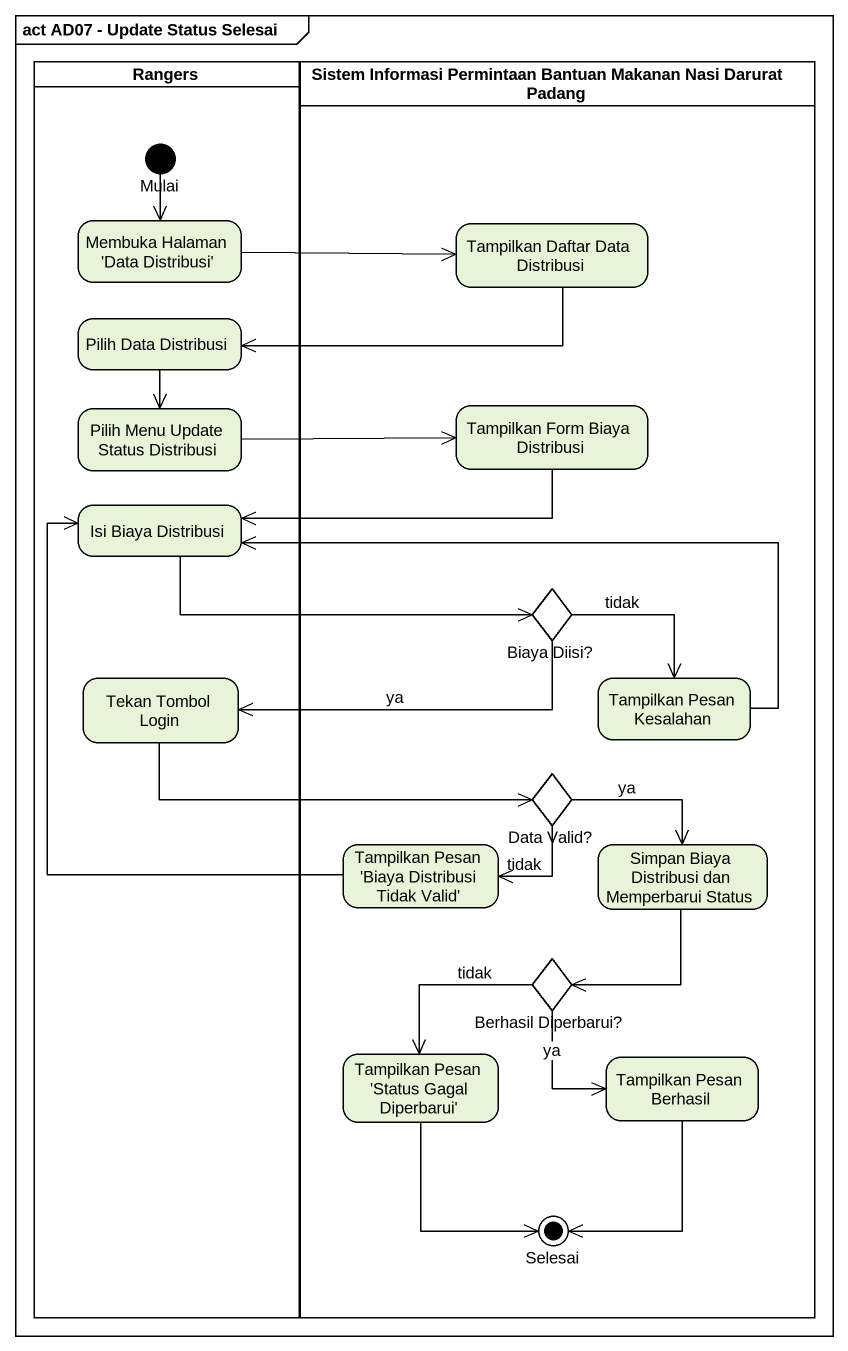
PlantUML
@startuml
mainframe act AD07 - Update Status Selesai
hide empty description
state Rangers <<partition>> {
  state Mulai <<start>>
  state "Membuka Halaman 'Data Distribusi'" as Membuka_Halaman_Data
  state "Pilih Data Distribusi" as Pilih_Data_Distribusi
  state "Pilih Menu Update Status Distribusi" as Pilih_Menu_Update_Status
  state "Isi Biaya Distribusi" as Isi_Biaya_Distribusi
  state "Tekan Tombol Login" as Tekan_Tombol_Login
}
state "Sistem Informasi Permintaan Bantuan Makanan Nasi Darurat Padang" as Sistem_Informasi_Permintaan <<partition>> {
  state "Tampilkan Daftar Data Distribusi" as Tampilkan_Daftar_Data
  state "Tampilkan Form Biaya Distribusi" as Tampilkan_Form_Biaya
  state "Biaya Diisi?" as Biaya_Diisi <<choice>>
  state "Tampilkan Pesan Kesalahan" as Tampilkan_Pesan_Kesalahan
  state "Data Valid?" as Data_Valid <<choice>>
  state "Tampilkan Pesan 'Biaya Distribusi Tidak Valid'" as Tampilkan_Pesan_Biaya
  state "Simpan Biaya Distribusi dan Memperbarui Status" as Simpan_Biaya_Distribusi_dan
  state "Berhasil Diperbarui?" as Berhasil_Diperbarui <<choice>>
  state "Tampilkan Pesan 'Status Gagal Diperbarui'" as Tampilkan_Pesan_Status
  state "Tampilkan Pesan Berhasil" as Tampilkan_Pesan_Berhasil
  state Selesai <<end>>
}
Mulai --> Membuka_Halaman_Data
Membuka_Halaman_Data -right-> Tampilkan_Daftar_Data
Tampilkan_Daftar_Data -left-> Pilih_Data_Distribusi
Pilih_Data_Distribusi --> Pilih_Menu_Update_Status
Pilih_Menu_Update_Status -right-> Tampilkan_Form_Biaya
Tampilkan_Form_Biaya -left-> Isi_Biaya_Distribusi
Isi_Biaya_Distribusi -right-> Biaya_Diisi
Biaya_Diisi -left-> Tekan_Tombol_Login : ya
Biaya_Diisi --> Tampilkan_Pesan_Kesalahan : tidak
Tekan_Tombol_Login -right-> Data_Valid
Tampilkan_Pesan_Kesalahan -left-> Isi_Biaya_Distribusi
Data_Valid -left-> Tampilkan_Pesan_Biaya : tidak
Data_Valid -right-> Simpan_Biaya_Distribusi_dan : ya
Tampilkan_Pesan_Biaya -up-> Isi_Biaya_Distribusi
Simpan_Biaya_Distribusi_dan --> Berhasil_Diperbarui
Berhasil_Diperbarui --> Tampilkan_Pesan_Status : tidak
Berhasil_Diperbarui --> Tampilkan_Pesan_Berhasil : ya
Tampilkan_Pesan_Status --> Selesai
Tampilkan_Pesan_Berhasil --> Selesai
@enduml
